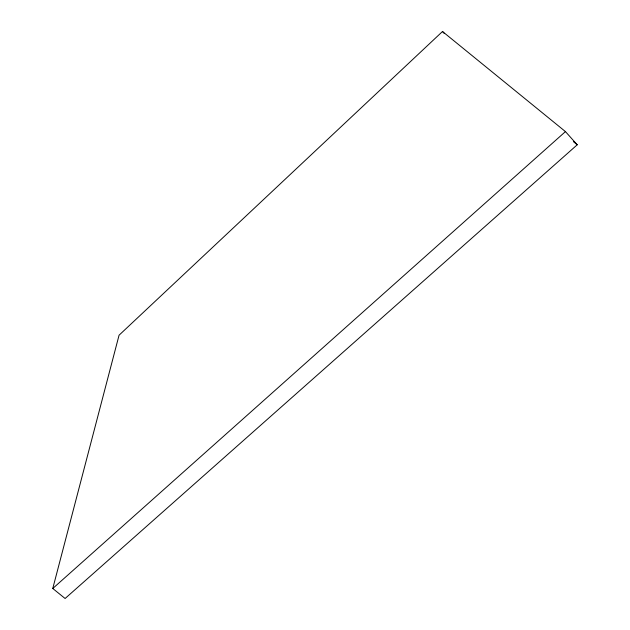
<?xml version="1.0" encoding="UTF-8"?>
<svg xmlns="http://www.w3.org/2000/svg" width="630" height="630" viewBox="0 0 630 630"><rect width="100%" height="100%" fill="white"/><g stroke="black" fill="none" stroke-linecap="round" stroke-linejoin="round"><path stroke-width="0.94" d="M52.77 588.483L119.062 335.215L442.496 31.5L565.449 131.599L577.23 144.79L65.103 598.5L52.77 588.483L565.449 131.599M573.45 141.671L577.23 144.79M442.496 31.5L444.402 33.618"/></g></svg>
